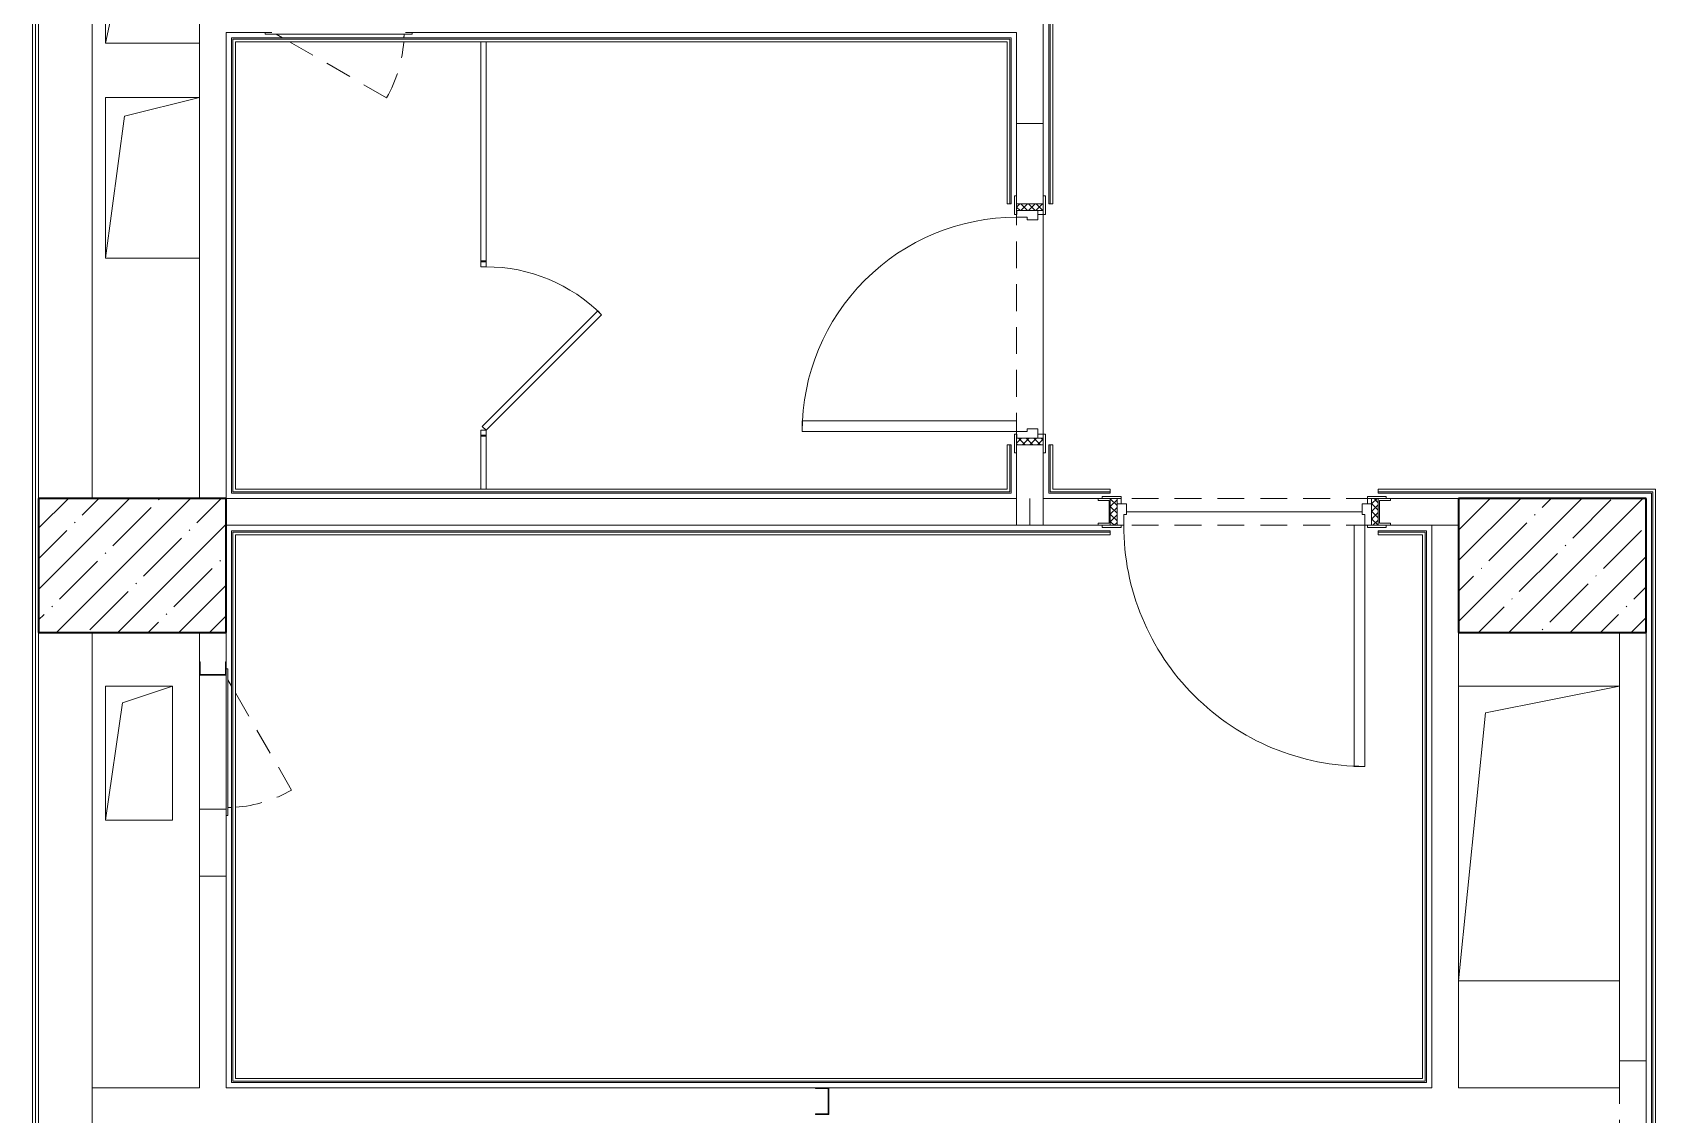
# Model space of a CAD drawing. Header units: millimetres. Extents: x 5993 to 95364, y 94667 to 143522.
# Drawn here: x 48130.2 to 48623.3, y 119371.3 to 119700.2 of the extents above; entities that cross this region are included whole.
import ezdxf

# ---------------------------------------------------------------- set-up
doc = ezdxf.new("R2010")
doc.units = ezdxf.units.MM
doc.linetypes.add('200_ШТРИХ_ш1п0_6_', pattern=[160, 100, -60])
for name, color, linetype, lineweight in [('0-2', 7, 'Continuous', 9), ('Двери', 7, 'Continuous', 9), ('Каркас_Импост', 7, 'Continuous', 13), ('Каркас_Импост-1', 7, 'Continuous', 9), ('Несущие колонны', 7, 'Continuous', 9), ('Несущие колонны-1', 7, 'Continuous', 35), ('Обобщенные модели', 7, 'Continuous', 9), ('Общие ребра', 7, 'Continuous', 9), ('Окна', 7, 'Continuous', 9), ('Открывание в плане-2', 7, '200_ШТРИХ_ш1п0_6_', 9), ('Открывание-1', 7, 'Continuous', 9), ('Панель', 7, 'Continuous', 13), ('Панель-1', 7, 'Continuous', 9), ('Перекрытия', 7, 'Continuous', 9), ('Перемычка_Пунктирные линии-1', 7, '200_ШТРИХ_ш1п0_6_', 9), ('Проем', 7, 'Continuous', 35), ('Стены', 7, 'Continuous', 9), ('Стены-1', 7, 'Continuous', 13)]:
    doc.layers.add(name, color=color, linetype=linetype, lineweight=lineweight)

# ---------------------------------------------------------------- blocks, each defined once
blk = doc.blocks.new('Дверь_СКБ_1Ст_Внутренняя_ШЕР - СОШ_Д-3_1_Дв_900x2100h_С_У персонала-35322578-АИ2_01_План напольных покрытий и плинтусов 1го этажа _Часть 1_')
at = {"layer": 'Двери'}
h = blk.add_hatch(dxfattribs=at)
h.set_pattern_fill('FP_78', color=256, style=0, pattern_type=2)
h.set_pattern_definition([(135, (1851.41, 114.685), (-14.14214, -14.14214), []), (225, (1851.41, 114.685), (14.14214, -14.14214), [])])
h.paths.add_polyline_path([(437.5, -50), (462.5, -50), (462.5, 50), (437.5, 50)], flags=0)
at = {"layer": 'Каркас_Импост-1'}
h = blk.add_hatch(dxfattribs=at)
h.set_pattern_fill('FP_79', color=256, style=0, pattern_type=2)
h.set_pattern_definition([(45, (-271.384, 114.685), (-14.1421, 14.1421), []), (135, (-271.384, 114.685), (-14.1421, -14.1421), [])])
h.paths.add_polyline_path([(-437.5, -50), (-412.5, -50), (-412.5, 50), (-437.5, 50)], flags=0)
at = {"layer": 'Каркас_Импост'}
for p, q in [((-397.5, 58), (-467.5, 58)), ((-467.5, 58), (-467.5, 50)), ((-467.5, 50), (-397.5, 50)), ((-412.5, 50), (-437.5, 50)), ((-437.5, 50), (-437.5, -50)), ((-387.5, 50), (-412.5, 50)), ((-412.5, 50), (-412.5, -30)), ((-412.5, -50), (-412.5, 50)), ((-397.5, 50), (-412.5, 50)), ((-412.5, 50), (-412.5, 49)), ((-412.5, 49), (-397.5, 49)), ((-397.5, 50), (-397.5, 58)), ((-397.5, 49), (-397.5, 50)), ((-387.5, 10), (-387.5, 50)), ((-377.5, 10), (-387.5, 10)), ((-377.5, -30), (-377.5, 10)), ((412.5, 10), (402.5, 10)), ((402.5, 10), (402.5, -30)), ((412.5, 50), (412.5, 10)), ((437.5, 50), (412.5, 50)), ((492.5, 58), (422.5, 58)), ((422.5, 58), (422.5, 50)), ((437.5, 50), (422.5, 50)), ((422.5, 50), (422.5, 49)), ((422.5, 50), (492.5, 50)), ((422.5, 49), (437.5, 49)), ((437.5, -30), (437.5, 50)), ((462.5, 50), (437.5, 50)), ((437.5, 50), (437.5, -50)), ((437.5, 49), (437.5, 50)), ((462.5, -50), (462.5, 50)), ((492.5, 50), (492.5, 58)), ((-397.5, -50), (-467.5, -50)), ((-467.5, -50), (-467.5, -58)), ((-467.5, -58), (-397.5, -58)), ((-437.5, -50), (-412.5, -50)), ((-412.5, -30), (-377.5, -30)), ((-397.5, -30), (-412.5, -30)), ((-412.5, -30), (-412.5, -50)), ((-412.5, -50), (-397.5, -50)), ((-397.5, -50), (-397.5, -30)), ((-397.5, -58), (-397.5, -50)), ((402.5, -30), (437.5, -30)), ((437.5, -30), (422.5, -30)), ((422.5, -30), (422.5, -50)), ((422.5, -50), (437.5, -50)), ((492.5, -50), (422.5, -50)), ((422.5, -50), (422.5, -58)), ((422.5, -58), (492.5, -58)), ((437.5, -50), (437.5, -30)), ((437.5, -50), (462.5, -50)), ((492.5, -58), (492.5, -50))]:
    blk.add_line(p, q, dxfattribs=at)
at = {"layer": 'Открывание-1'}
blk.add_arc((-387.5, 50), 800, 360, 90, dxfattribs=at)
at = {"layer": 'Панель'}
for p, q in [((-387.5, 850), (-387.5, 50)), ((-347.5, 850), (-387.5, 850)), ((-347.5, 50), (-347.5, 850)), ((-387.5, 50), (-347.5, 50))]:
    blk.add_line(p, q, dxfattribs=at)
blk = doc.blocks.new('DOR_ДУ_распашная__1Ст_Прямоугольная_ШЕР - Вн_650х2100h_Кабинки С_у-17949503-АИ2_01_План напольных покрытий и плинтусов 1го этажа _Часть 1_')
at = {"layer": 'Каркас_Импост'}
for p, q in [((-305, 10), (-325, 10)), ((-305, -10), (-305, 10)), ((305, 10), (305, -10)), ((325, 10), (305, 10)), ((-325, -10), (-305, -10)), ((305, -10), (325, -10))]:
    blk.add_line(p, q, dxfattribs=at)
at = {"layer": 'Открывание-1'}
blk.add_arc((305, 10), 610, 135, 180, dxfattribs=at)
at = {"layer": 'Панель-1'}
for p, q in [((-126.3, 441.3), (-140.5, 427.2)), ((-140.5, 427.2), (290.9, -4.1)), ((305, 10), (-126.3, 441.3)), ((290.9, -4.1), (305, 10))]:
    blk.add_line(p, q, dxfattribs=at)
at = {"layer": 'Проем'}
for p, q in [((-325, 10), (-325, -10)), ((325, -10), (325, 10))]:
    blk.add_line(p, q, dxfattribs=at)
blk = doc.blocks.new('Дверь_СКБ_1Ст_Внутренняя_ШЕР - СОШ_Д-8_Дв_1000x2100h_ПУИ_  Комната персонала-V50-АИ2_01_План напольных покрытий и плинтусов 1го этажа _Часть 1_')
at = {"layer": 'Двери'}
h = blk.add_hatch(dxfattribs=at)
h.set_pattern_fill('FP_64', color=256, style=0, pattern_type=2)
h.set_pattern_definition([(135, (1801.41, 114.685), (-14.14214, -14.14214), []), (225, (1801.41, 114.685), (14.14214, -14.14214), [])])
h.paths.add_polyline_path([(512.5, 50), (487.5, 50), (487.5, -50), (512.5, -50)], flags=0)
at = {"layer": 'Каркас_Импост-1'}
h = blk.add_hatch(dxfattribs=at)
h.set_pattern_fill('FP_65', color=256, style=0, pattern_type=2)
h.set_pattern_definition([(45, (-321.384, 114.685), (-14.1421, 14.1421), []), (135, (-321.384, 114.685), (-14.1421, -14.1421), [])])
h.paths.add_polyline_path([(-462.5, 50), (-487.5, 50), (-487.5, -50), (-462.5, -50)], flags=0)
at = {"layer": 'Каркас_Импост'}
for p, q in [((-447.5, 58), (-517.5, 58)), ((-517.5, 58), (-517.5, 50)), ((-517.5, 50), (-447.5, 50)), ((-462.5, 50), (-487.5, 50)), ((-487.5, 50), (-487.5, -50)), ((-437.5, 50), (-462.5, 50)), ((-462.5, 50), (-462.5, -30)), ((-462.5, -50), (-462.5, 50)), ((-447.5, 50), (-462.5, 50)), ((-462.5, 50), (-462.5, 49)), ((-462.5, 49), (-447.5, 49)), ((-447.5, 50), (-447.5, 58)), ((-447.5, 49), (-447.5, 50)), ((-437.5, 10), (-437.5, 50)), ((-427.5, 10), (-437.5, 10)), ((-427.5, -30), (-427.5, 10)), ((462.5, 10), (452.5, 10)), ((452.5, 10), (452.5, -30)), ((462.5, 50), (462.5, 10)), ((487.5, 50), (462.5, 50)), ((542.5, 58), (472.5, 58)), ((472.5, 58), (472.5, 50)), ((487.5, 50), (472.5, 50)), ((472.5, 50), (472.5, 49)), ((472.5, 50), (542.5, 50)), ((472.5, 49), (487.5, 49)), ((487.5, -30), (487.5, 50)), ((512.5, 50), (487.5, 50)), ((487.5, 50), (487.5, -50)), ((487.5, 49), (487.5, 50)), ((512.5, -50), (512.5, 50)), ((542.5, 50), (542.5, 58)), ((-447.5, -50), (-517.5, -50)), ((-517.5, -50), (-517.5, -58)), ((-517.5, -58), (-447.5, -58)), ((-487.5, -50), (-462.5, -50)), ((-462.5, -30), (-427.5, -30)), ((-447.5, -30), (-462.5, -30)), ((-462.5, -30), (-462.5, -50)), ((-462.5, -50), (-447.5, -50)), ((-447.5, -50), (-447.5, -30)), ((-447.5, -58), (-447.5, -50)), ((452.5, -30), (487.5, -30)), ((487.5, -30), (472.5, -30)), ((472.5, -30), (472.5, -50)), ((472.5, -50), (487.5, -50)), ((542.5, -50), (472.5, -50)), ((472.5, -50), (472.5, -58)), ((472.5, -58), (542.5, -58)), ((487.5, -50), (487.5, -30)), ((487.5, -50), (512.5, -50)), ((542.5, -58), (542.5, -50))]:
    blk.add_line(p, q, dxfattribs=at)
at = {"layer": 'Открывание-1'}
blk.add_arc((-437.5, 50), 900, 360, 90, dxfattribs=at)
at = {"layer": 'Панель'}
for p, q in [((-437.5, 950), (-437.5, 50)), ((-397.5, 950), (-437.5, 950)), ((-397.5, 50), (-397.5, 950)), ((-437.5, 50), (-397.5, 50))]:
    blk.add_line(p, q, dxfattribs=at)
blk = doc.blocks.new('BSC_Колонна _Прямоугольная - 500х700-V142-АИ2_01_План напольных покрытий и плинтусов 1го этажа _Часть 1_')
at = {"layer": 'Несущие колонны'}
h = blk.add_hatch(dxfattribs=at)
h.set_pattern_fill('FP_180', color=256, style=0, pattern_type=2)
h.set_pattern_definition([(315, (-68650, 80200), (114.04925, 114.04925), []), (315, (-68650, 80085.95), (114.04925, 114.04925), [201.613, -40.323, 3.353, -36.97])])
h.paths.add_polyline_path([(-250, 350), (-250, -350), (250, -350), (250, 350)], flags=0)
at = {"layer": 'Несущие колонны-1'}
for p, q in [((250, 350), (-250, 350)), ((-250, 350), (-250, -350)), ((250, -350), (250, 350)), ((-250, -350), (250, -350))]:
    blk.add_line(p, q, dxfattribs=at)
blk = doc.blocks.new('BSC_Колонна _Прямоугольная - 500х700-V143-АИ2_01_План напольных покрытий и плинтусов 1го этажа _Часть 1_')
at = {"layer": 'Несущие колонны'}
h = blk.add_hatch(dxfattribs=at)
h.set_pattern_fill('FP_181', color=256, style=0, pattern_type=2)
h.set_pattern_definition([(315, (-68650, 85500), (114.04925, 114.04925), []), (315, (-68650, 85385.95), (114.04925, 114.04925), [201.613, -40.323, 3.353, -36.97])])
h.paths.add_polyline_path([(-250, 350), (-250, -350), (250, -350), (250, 350)], flags=0)
at = {"layer": 'Несущие колонны-1'}
for p, q in [((250, 350), (-250, 350)), ((-250, 350), (-250, -350)), ((250, -350), (250, 350)), ((-250, -350), (250, -350))]:
    blk.add_line(p, q, dxfattribs=at)
blk = doc.blocks.new('АР_Перемычка - АР_Перемычка-27749259-АИ2_01_План напольных покрытий и плинтусов 1го этажа _Часть 1_')
at = {"layer": 'Обобщенные модели'}
blk.add_line((-300, -50), (-299, -50), dxfattribs=at)
at = {"layer": 'Перемычка_Пунктирные линии-1'}
for p, q in [((-300, 50), (1200, 50)), ((-300, -50), (-300, 50)), ((1200, 50), (1200, -50)), ((-300, -50), (1200, -50))]:
    blk.add_line(p, q, dxfattribs=at)
blk = doc.blocks.new('АР_Перемычка - АР_Перемычка-V186-АИ2_01_План напольных покрытий и плинтусов 1го этажа _Часть 1_')
at = {"layer": 'Обобщенные модели'}
blk.add_line((-300, -50), (-299, -50), dxfattribs=at)
at = {"layer": 'Перемычка_Пунктирные линии-1'}
for p, q in [((-300, 50), (1300, 50)), ((-300, -50), (-300, 50)), ((1300, 50), (1300, -50)), ((-300, -50), (1300, -50))]:
    blk.add_line(p, q, dxfattribs=at)
blk = doc.blocks.new('154_Фахверк_СКБ_Швеллер - Тип_100_4010-27789772-АИ2_01_План напольных покрытий и плинтусов 1го этажа _Часть 1_')
at = {"layer": 'Обобщенные модели'}
for p, q in [((175, 50), (125, 50)), ((125, 50), (125, -50)), ((128, 47), (175, 47)), ((128, -47), (128, 47)), ((175, 47), (175, 50)), ((125, -50), (175, -50)), ((175, -47), (128, -47)), ((175, -50), (175, -47))]:
    blk.add_line(p, q, dxfattribs=at)
blk = doc.blocks.new('154_Стойка_СКБ_Швеллер - СМ-2230_100-28218823-АИ2_01_План напольных покрытий и плинтусов 1го этажа _Часть 1_')
at = {"layer": 'Обобщенные модели'}
for p, q in [((129.5, 42.4), (171, 42.4)), ((129.5, -42.4), (129.5, 42.4)), ((171, 50), (155, 50)), ((171, 42.4), (171, 50)), ((171, -42.4), (129.5, -42.4)), ((155, -50), (171, -50)), ((171, -50), (171, -42.4))]:
    blk.add_line(p, q, dxfattribs=at)
blk = doc.blocks.new('AR_Отверстие Ниша - Лючок-32402957-АИ2_01_План напольных покрытий и плинтусов 1го этажа _Часть 1_')
at = {"layer": 'Окна'}
for p, q in [((250, 50), (-250, 50)), ((-250, 50), (-250, -50)), ((-250, -50), (250, -50))]:
    blk.add_line(p, q, dxfattribs=at)
blk = doc.blocks.new('Л_Общий_Лючок - Лючок-29684560-АИ2_01_План напольных покрытий и плинтусов 1го этажа _Часть 1_')
at = {"layer": 'Окна'}
for p, q in [((524, 6), (-24, 6)), ((-24, 6), (-24, 0)), ((500, 0), (524, 0)), ((524, 6), (524, 0))]:
    blk.add_line(p, q, dxfattribs=at)
at = {"layer": 'Открывание в плане-2'}
for p, q in [((66, 34.7), (428.6, 244)), ((16.4, 6), (40, 19.7))]:
    blk.add_line(p, q, dxfattribs=at)
for start, end in [(4.08926, 30), (0.70805, 2.31915)]:
    blk.add_arc((6, 0), 488, start, end, dxfattribs=at)
blk = doc.blocks.new('Л_Общий_Лючок - Лючок-29684388-АИ2_01_План напольных покрытий и плинтусов 1го этажа _Часть 1_')
at = {"layer": 'Окна'}
for p, q in [((-24, 0), (-24, -6)), ((0, 0), (-24, 0)), ((524, 0), (500, 0)), ((524, 0), (524, -6)), ((-24, -6), (524, -6))]:
    blk.add_line(p, q, dxfattribs=at)
at = {"layer": 'Открывание в плане-2'}
for p, q in [((16.4, -6), (40.6, -20)), ((66.6, -35), (428.6, -244))]:
    blk.add_line(p, q, dxfattribs=at)
for start, end in [(330, 355.86973), (357.63985, 359.29195)]:
    blk.add_arc((6, 0), 488, start, end, dxfattribs=at)
blk = doc.blocks.new('АР_Перемычка1 - АР_Перемычка 2-29764759-АИ2_01_План напольных покрытий и плинтусов 1го этажа _Часть 1_')
at = {"layer": 'Перемычка_Пунктирные линии-1'}
for p, q in [((-250, 50), (0, 50)), ((-250, -50), (-250, 50)), ((-250, -50), (0, -50))]:
    blk.add_line(p, q, dxfattribs=at)
blk = doc.blocks.new('154_Фахверк_СКБ_Швеллер - Тип_100_4010_1-28088705-АИ2_01_План напольных покрытий и плинтусов 1го этажа _Часть 1_')
at = {"layer": 'Обобщенные модели'}
for p, q in [((175, 50), (125, 50)), ((125, 50), (125, -50)), ((128, 47), (175, 47)), ((128, -47), (128, 47)), ((175, 47), (175, 50)), ((125, -50), (175, -50)), ((175, -47), (128, -47)), ((175, -50), (175, -47))]:
    blk.add_line(p, q, dxfattribs=at)
blk = doc.blocks.new('AR_Отверстие прямоугольное _в плите_ - AR_Отверстие прямоугольное _в плите_-V222-АИ2_01_План напольных покрытий и плинтусов 1го этажа _Часть 1_')
at = {"layer": 'Обобщенные модели'}
for p, q in [((125, 250), (-125, 250)), ((-125, 250), (-125, -250)), ((-62.5, 187.5), (125, 250)), ((125, -250), (125, 250)), ((-125, -250), (-62.5, 187.5)), ((-125, -250), (125, -250))]:
    blk.add_line(p, q, dxfattribs=at)
blk = doc.blocks.new('AR_Отверстие прямоугольное _в плите_ - AR_Отверстие прямоугольное _в плите_-V282-АИ2_01_План напольных покрытий и плинтусов 1го этажа _Часть 1_')
at = {"layer": 'Обобщенные модели'}
for p, q in [((175, 250), (-175, 250)), ((-175, 250), (-175, -250)), ((-87.5, 162.5), (175, 250)), ((-175, -250), (-87.5, 162.5)), ((-175, -250), (175, -250))]:
    blk.add_line(p, q, dxfattribs=at)
blk = doc.blocks.new('AR_Отверстие прямоугольное _в плите_ - AR_Отверстие прямоугольное _в плите_-V283-АИ2_01_План напольных покрытий и плинтусов 1го этажа _Часть 1_')
at = {"layer": 'Обобщенные модели'}
for p, q in [((300, 550), (-300, 550)), ((-200, 450), (300, 550)), ((-300, -550), (-200, 450)), ((-300, -550), (300, -550))]:
    blk.add_line(p, q, dxfattribs=at)
blk = doc.blocks.new('AR_Отверстие прямоугольное _в плите_ - AR_Отверстие прямоугольное _в плите_-30552533-АИ2_01_План напольных покрытий и плинтусов 1го этажа _Часть 1_')
at = {"layer": 'Обобщенные модели'}
for p, q in [((175, 300), (-175, 300)), ((-175, 300), (-175, -300)), ((-105, 230), (175, 300)), ((-175, -300), (-105, 230)), ((-175, -300), (175, -300))]:
    blk.add_line(p, q, dxfattribs=at)

msp = doc.modelspace()

# ---------------------------------------------------------------- linework, layer by layer
at = {"layer": 'Общие ребра'}
for p, q in [((48439.37, 119648.06), (48439.37, 119769.34)), ((48427.16, 119698.12), (48191.11, 119698.12)), ((48191.11, 119697.3), (48191.11, 119698.12)), ((48191.11, 119697.3), (48191.11, 119561.37)), ((48427.16, 119698.12), (48427.16, 119697.3)), ((48427.16, 119648.06), (48427.16, 119697.3)), ((48427.16, 119561.37), (48427.16, 119574.8)), ((48439.37, 119560.53), (48439.37, 119574.8)), ((48191.11, 119560.56), (48191.11, 119561.37)), ((48191.11, 119560.56), (48427.16, 119560.56)), ((48427.16, 119561.37), (48427.16, 119560.56)), ((48440.18, 119560.53), (48439.37, 119560.53)), ((48457.68, 119560.53), (48440.18, 119560.53)), ((48622.51, 119560.53), (48539.08, 119560.53)), ((48622.51, 119560.53), (48622.51, 119560.12)), ((48622.51, 119363.17), (48622.51, 119560.12)), ((48191.08, 119548.32), (48457.68, 119548.32)), ((48191.08, 119547.51), (48191.08, 119548.32)), ((48191.08, 119382.3), (48191.08, 119547.51)), ((48539.08, 119548.32), (48552.51, 119548.32)), ((48552.51, 119548.32), (48553.32, 119548.32)), ((48553.32, 119382.3), (48553.32, 119548.32)), ((48191.08, 119381.49), (48191.08, 119382.3)), ((48191.08, 119381.49), (48553.32, 119381.49)), ((48553.32, 119382.3), (48553.32, 119381.49))]:
    msp.add_line(p, q, dxfattribs=at)
at = {"layer": 'Перекрытия'}
for p, q in [((48437.33, 119644.8), (48437.33, 119578.06)), ((48462.57, 119554.45), (48534.19, 119554.45))]:
    msp.add_line(p, q, dxfattribs=at)
at = {"layer": 'Стены'}
for p, q in [((48130.23, 118931.78), (48130.23, 119785.94)), ((48131.12, 119785.94), (48131.12, 118931.78))]:
    msp.add_line(p, q, dxfattribs=at)
at = {"layer": 'Стены-1'}
for p, q in [((48132.1, 119786.43), (48132.1, 119558.52)), ((48148.38, 119558.52), (48148.38, 119786.43)), ((48180.94, 119786.43), (48180.94, 119558.52)), ((48438.96, 119769.34), (48438.96, 119648.06)), ((48440.18, 119648.06), (48440.18, 119769.34)), ((48437.33, 119650.5), (48437.33, 119766.9)), ((48189.08, 119700.15), (48200.96, 119700.15)), ((48189.08, 119558.52), (48189.08, 119700.15)), ((48245.57, 119700.15), (48429.19, 119700.15)), ((48429.19, 119700.15), (48429.19, 119650.5)), ((48427.57, 119698.52), (48190.71, 119698.52)), ((48190.71, 119698.52), (48190.71, 119698.12)), ((48190.71, 119698.12), (48190.71, 119697.3)), ((48190.71, 119697.3), (48190.71, 119561.37)), ((48191.93, 119697.3), (48426.35, 119697.3)), ((48191.93, 119561.37), (48191.93, 119697.3)), ((48268.03, 119697.3), (48266.4, 119697.3)), ((48266.4, 119697.3), (48266.4, 119630.56)), ((48268.03, 119630.56), (48268.03, 119697.3)), ((48426.35, 119697.3), (48426.35, 119648.06)), ((48427.57, 119698.12), (48427.57, 119698.52)), ((48427.57, 119697.3), (48427.57, 119698.12)), ((48427.57, 119648.06), (48427.57, 119697.3)), ((48426.35, 119648.06), (48427.57, 119648.06)), ((48438.96, 119648.06), (48440.18, 119648.06)), ((48266.4, 119577.65), (48266.4, 119561.37)), ((48268.03, 119561.37), (48268.03, 119577.65)), ((48426.35, 119574.8), (48426.35, 119561.37)), ((48427.57, 119574.8), (48426.35, 119574.8)), ((48427.57, 119561.37), (48427.57, 119574.8)), ((48429.19, 119572.36), (48429.19, 119558.52)), ((48437.33, 119558.52), (48437.33, 119572.36)), ((48438.96, 119574.8), (48438.96, 119560.12)), ((48440.18, 119574.8), (48438.96, 119574.8)), ((48440.18, 119561.34), (48440.18, 119574.8)), ((48190.71, 119561.37), (48190.71, 119560.56)), ((48190.71, 119560.56), (48190.71, 119560.15)), ((48426.35, 119561.37), (48191.93, 119561.37)), ((48266.4, 119561.37), (48268.03, 119561.37)), ((48427.57, 119560.56), (48427.57, 119561.37)), ((48427.57, 119560.15), (48427.57, 119560.56)), ((48457.68, 119561.34), (48440.18, 119561.34)), ((48457.68, 119560.12), (48457.68, 119561.34)), ((48623.32, 119561.34), (48539.08, 119561.34)), ((48539.08, 119561.34), (48539.08, 119560.12)), ((48623.32, 119560.53), (48623.32, 119561.34)), ((48623.32, 119560.12), (48623.32, 119560.53)), ((48429.19, 119558.52), (48189.08, 119558.52)), ((48190.71, 119560.15), (48427.57, 119560.15)), ((48453.94, 119558.52), (48437.33, 119558.52)), ((48438.96, 119560.12), (48439.37, 119560.12)), ((48439.37, 119560.12), (48440.18, 119560.12)), ((48440.18, 119560.12), (48457.68, 119560.12)), ((48539.08, 119560.12), (48622.1, 119560.12)), ((48563.5, 119558.52), (48542.82, 119558.52)), ((48622.1, 119560.12), (48622.1, 119363.17)), ((48623.32, 119363.17), (48623.32, 119560.12)), ((48189.08, 119550.38), (48453.94, 119550.38)), ((48457.68, 119548.73), (48190.68, 119548.73)), ((48190.68, 119548.73), (48190.68, 119548.32)), ((48190.68, 119548.32), (48190.68, 119547.51)), ((48190.68, 119547.51), (48190.68, 119382.3)), ((48191.9, 119547.51), (48457.68, 119547.51)), ((48191.9, 119382.3), (48191.9, 119547.51)), ((48457.68, 119547.51), (48457.68, 119548.73)), ((48552.51, 119548.73), (48539.08, 119548.73)), ((48539.08, 119548.73), (48539.08, 119547.51)), ((48539.08, 119547.51), (48552.51, 119547.51)), ((48542.82, 119550.38), (48555.36, 119550.38)), ((48553.32, 119548.73), (48552.51, 119548.73)), ((48552.51, 119547.51), (48552.51, 119382.3)), ((48553.73, 119548.73), (48553.32, 119548.73)), ((48553.73, 119382.3), (48553.73, 119548.73)), ((48555.36, 119550.38), (48555.36, 119379.45)), ((48132.1, 119517.83), (48132.1, 119257.36)), ((48148.38, 119257.36), (48148.38, 119517.83)), ((48180.94, 119517.83), (48180.94, 119508.87)), ((48189.08, 119508.87), (48189.08, 119517.83)), ((48563.5, 119379.45), (48563.5, 119517.83)), ((48612.33, 119517.83), (48612.33, 119379.45)), ((48620.47, 119366.92), (48620.47, 119517.83)), ((48180.94, 119464.1), (48180.94, 119379.45)), ((48189.08, 119379.45), (48189.08, 119462.15)), ((48180.94, 119379.45), (48148.38, 119379.45)), ((48148.38, 119379.45), (48148.38, 119371.31)), ((48368.15, 119379.45), (48189.08, 119379.45)), ((48190.68, 119382.3), (48190.68, 119381.49)), ((48190.68, 119381.49), (48190.68, 119381.08)), ((48190.68, 119381.08), (48553.73, 119381.08)), ((48552.51, 119382.3), (48191.9, 119382.3)), ((48555.36, 119379.45), (48372.22, 119379.45)), ((48553.73, 119381.49), (48553.73, 119382.3)), ((48553.73, 119381.08), (48553.73, 119381.49)), ((48612.33, 119379.45), (48563.5, 119379.45))]:
    msp.add_line(p, q, dxfattribs=at)

# ---------------------------------------------------------------- block references
at = {"layer": '0-2', "xscale": 0.08139549610658335, "yscale": 0.08139549610658335, "zscale": 0.08139549610658335}
for name, p in [('AR_Отверстие прямоугольное _в плите_ - AR_Отверстие прямоугольное _в плите_-V282-АИ2_01_План напольных покрытий и плинтусов 1го этажа _Часть 1_', (48166.69, 119717.24)), ('Л_Общий_Лючок - Лючок-29684388-АИ2_01_План напольных покрытий и плинтусов 1го этажа _Часть 1_', (48202.91, 119700.15)), ('AR_Отверстие прямоугольное _в плите_ - AR_Отверстие прямоугольное _в плите_-30552533-АИ2_01_План напольных покрытий и плинтусов 1го этажа _Часть 1_', (48166.69, 119656)), ('154_Стойка_СКБ_Швеллер - СМ-2230_100-28218823-АИ2_01_План напольных покрытий и плинтусов 1го этажа _Часть 1_', (48528.9, 119554.45)), ('AR_Отверстие прямоугольное _в плите_ - AR_Отверстие прямоугольное _в плите_-V222-АИ2_01_План напольных покрытий и плинтусов 1го этажа _Часть 1_', (48162.62, 119481.17)), ('AR_Отверстие прямоугольное _в плите_ - AR_Отверстие прямоугольное _в плите_-V283-АИ2_01_План напольных покрытий и плинтусов 1го этажа _Часть 1_', (48587.92, 119456.75))]:
    msp.add_blockref(name, p, dxfattribs=at)
for name, p, rotation in [('АР_Перемычка - АР_Перемычка-27749259-АИ2_01_План напольных покрытий и плинтусов 1го этажа _Часть 1_', (48433.26, 119574.8), 89.99999999999991), ('Дверь_СКБ_1Ст_Внутренняя_ШЕР - СОШ_Д-3_1_Дв_900x2100h_С_У персонала-35322578-АИ2_01_План напольных покрытий и плинтусов 1го этажа _Часть 1_', (48433.26, 119610.41), 89.99999999999991), ('DOR_ДУ_распашная__1Ст_Прямоугольная_ШЕР - Вн_650х2100h_Кабинки С_у-17949503-АИ2_01_План напольных покрытий и плинтусов 1го этажа _Часть 1_', (48267.22, 119604.1), 270), ('BSC_Колонна _Прямоугольная - 500х700-V142-АИ2_01_План напольных покрытий и плинтусов 1го этажа _Часть 1_', (48160.59, 119538.17), 89.9999999999999), ('АР_Перемычка - АР_Перемычка-V186-АИ2_01_План напольных покрытий и плинтусов 1го этажа _Часть 1_', (48539.08, 119554.45), 180), ('154_Стойка_СКБ_Швеллер - СМ-2230_100-28218823-АИ2_01_План напольных покрытий и плинтусов 1го этажа _Часть 1_', (48467.86, 119554.45), 180), ('Дверь_СКБ_1Ст_Внутренняя_ШЕР - СОШ_Д-8_Дв_1000x2100h_ПУИ_  Комната персонала-V50-АИ2_01_План напольных покрытий и плинтусов 1го этажа _Часть 1_', (48499.4, 119554.45), 180), ('BSC_Колонна _Прямоугольная - 500х700-V143-АИ2_01_План напольных покрытий и плинтусов 1го этажа _Часть 1_', (48591.99, 119538.17), 89.9999999999999), ('154_Фахверк_СКБ_Швеллер - Тип_100_4010_1-28088705-АИ2_01_План напольных покрытий и плинтусов 1го этажа _Часть 1_', (48185.01, 119494.63), 89.9999999999999), ('Л_Общий_Лючок - Лючок-29684560-АИ2_01_План напольных покрытий и плинтусов 1го этажа _Часть 1_', (48189.08, 119504.8), 269.9999999999999), ('AR_Отверстие Ниша - Лючок-32402957-АИ2_01_План напольных покрытий и плинтусов 1го этажа _Часть 1_', (48185.01, 119484.45), 89.9999999999999), ('АР_Перемычка1 - АР_Перемычка 2-29764759-АИ2_01_План напольных покрытий и плинтусов 1го этажа _Часть 1_', (48185.01, 119464.1), 89.9999999999999), ('АР_Перемычка - АР_Перемычка-V186-АИ2_01_План напольных покрытий и плинтусов 1го этажа _Часть 1_', (48616.4, 119281.78), 90), ('154_Фахверк_СКБ_Швеллер - Тип_100_4010-27789772-АИ2_01_План напольных покрытий и плинтусов 1го этажа _Часть 1_', (48382.39, 119375.38), 180)]:
    msp.add_blockref(name, p, dxfattribs=dict(at, rotation=rotation))

doc.saveas('drawing.dxf')
